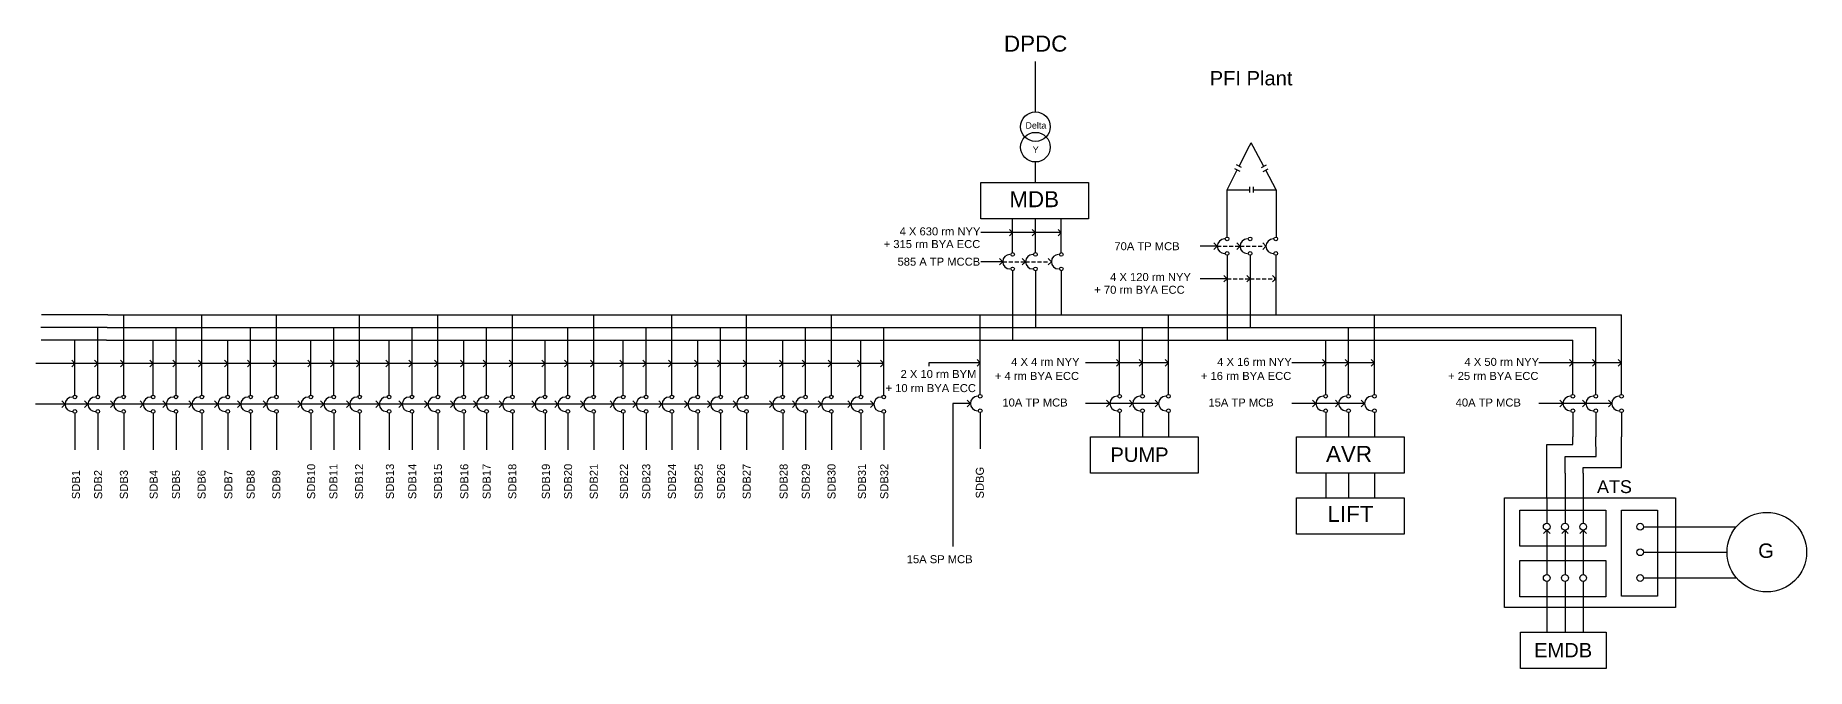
# Model space of a CAD drawing. Header units: inches. Extents: x 435 to 10591, y 298 to 1089.
# Drawn here: x 5202 to 7415, y 298 to 1089 of the extents above; entities that cross this region are included whole.
import ezdxf

# ---------------------------------------------------------------- set-up
doc = ezdxf.new("R2010")
doc.units = ezdxf.units.IN
doc.header["$LTSCALE"] = 20
doc.header["$MEASUREMENT"] = 0
doc.linetypes.add('HIDDEN', pattern=[0.375, 0.25, -0.125])
doc.layers.add('Layer1', color=7, linetype='Continuous')
doc.styles.get("Standard").update_dxf_attribs({"font": 'arial.ttf'})

msp = doc.modelspace()

# ---------------------------------------------------------------- linework, layer by layer
for p, q in [((6451.3, 993.4), (6451.3, 1056.5)), ((6451.3, 905.2), (6451.3, 930.8)), ((6690.8, 879.3), (6690.8, 896)), ((6690.8, 836.9), (6690.8, 879.3)), ((6483.6, 842.6), (6383.1, 842.6)), ((6422.8, 842.6), (6418.7, 846.6)), ((6422.8, 842.6), (6418.7, 838.5)), ((6422.8, 817.5), (6422.8, 859.9)), ((6451.3, 842.6), (6447.3, 846.6)), ((6451.3, 842.6), (6447.3, 838.5)), ((6451.3, 817.5), (6451.3, 859.9)), ((6483.6, 842.6), (6479.5, 846.6)), ((6483.6, 842.6), (6479.5, 838.5)), ((6483.6, 817.5), (6483.6, 859.9)), ((6678.4, 825.5), (6657.2, 825.5)), ((6678.4, 825.5), (6674.3, 829.6)), ((6678.4, 825.5), (6674.3, 821.5)), ((6707, 825.5), (6702.9, 829.6)), ((6707, 825.5), (6702.9, 821.5)), ((6739.2, 825.5), (6735.2, 829.6)), ((6739.2, 825.5), (6735.2, 821.5)), ((6410.4, 806.2), (6383.1, 806.2)), ((6410.4, 806.2), (6406.3, 810.3)), ((6410.4, 806.2), (6406.3, 802.1)), ((6438.9, 806.2), (6434.9, 810.3)), ((6438.9, 806.2), (6434.9, 802.1)), ((6471.2, 806.2), (6467.1, 810.3)), ((6471.2, 806.2), (6467.1, 802.1)), ((6690.8, 814.2), (6690.8, 768.6)), ((6719.4, 814.2), (6719.4, 768.6)), ((6751.6, 814.2), (6751.6, 768.6)), ((6422.8, 794.9), (6422.8, 749.3)), ((6451.3, 794.9), (6451.3, 749.3)), ((6483.6, 794.9), (6483.6, 749.3)), ((6669.6, 784.8), (6657.2, 784.8)), ((6690.8, 784.8), (6669.6, 784.8)), ((6690.8, 784.8), (6686.7, 788.9)), ((6690.8, 784.8), (6686.7, 780.8)), ((6719.4, 784.8), (6715.3, 788.9)), ((6719.4, 784.8), (6715.3, 780.8)), ((6751.6, 784.8), (6747.6, 788.9)), ((6751.6, 784.8), (6747.6, 780.8)), ((6690.8, 768.6), (6690.8, 727.4)), ((6719.4, 768.6), (6719.4, 743.2)), ((6751.6, 768.6), (6751.6, 759.2)), ((6751.6, 759.2), (6751.6, 739.9)), ((5292.3, 739.9), (6646.8, 739.9)), ((5312.2, 681.8), (5312.2, 739)), ((5409.9, 681.8), (5409.9, 739)), ((5503, 681.8), (5503, 739)), ((5607, 681.8), (5607, 739)), ((5704.7, 681.8), (5704.7, 739)), ((5797.8, 681.8), (5797.8, 739)), ((5899.4, 681.8), (5899.4, 739)), ((5997.1, 681.8), (5997.1, 739)), ((6090.2, 681.8), (6090.2, 739)), ((6196.3, 681.8), (6196.3, 739)), ((6382.3, 682.7), (6382.3, 739.9)), ((6422.8, 749.3), (6422.8, 708.1)), ((6451.3, 749.3), (6451.3, 723.9)), ((6483.6, 749.3), (6483.6, 739.9)), ((6617.4, 682.7), (6617.4, 739.9)), ((6646.8, 739.9), (6860.8, 739.9)), ((6719.4, 743.2), (6719.4, 723.9)), ((6860.8, 739.9), (7183.6, 739.9)), ((6874.8, 682.7), (6874.8, 739.9)), ((7183.6, 682.7), (7183.6, 739.9)), ((5279.9, 681.8), (5279.9, 722.9)), ((5290.9, 708.1), (6646.8, 708.1)), ((5291.6, 723.9), (6646.8, 723.9)), ((5377.6, 681.8), (5377.6, 722.9)), ((5470.8, 681.8), (5470.8, 722.9)), ((5574.7, 681.8), (5574.7, 722.9)), ((5672.4, 681.8), (5672.4, 722.9)), ((5765.5, 681.8), (5765.5, 722.9)), ((5867.1, 681.8), (5867.1, 722.9)), ((5964.8, 681.8), (5964.8, 722.9)), ((6058, 681.8), (6058, 722.9)), ((6164, 681.8), (6164, 722.9)), ((6261.8, 681.8), (6261.8, 722.9)), ((6556.5, 682.7), (6556.5, 708.1)), ((6585.1, 682.7), (6585.1, 723.9)), ((6646.8, 723.9), (6828.6, 723.9)), ((6646.8, 708.1), (6800, 708.1)), ((6690.8, 727.4), (6690.8, 708.1)), ((6800, 708.1), (7122.8, 708.1)), ((6813.9, 682.7), (6813.9, 708.1)), ((6828.6, 723.9), (7151.3, 723.9)), ((6842.5, 682.7), (6842.5, 723.9)), ((7122.8, 682.7), (7122.8, 708.1)), ((7151.3, 682.7), (7151.3, 723.9)), ((5251.3, 681.8), (5251.3, 707.2)), ((5349, 681.8), (5349, 707.2)), ((5442.2, 681.8), (5442.2, 707.2)), ((5546.1, 681.8), (5546.1, 707.2)), ((5643.8, 681.8), (5643.8, 707.2)), ((5737, 681.8), (5737, 707.2)), ((5838.6, 681.8), (5838.6, 707.2)), ((5936.3, 681.8), (5936.3, 707.2)), ((6029.4, 681.8), (6029.4, 707.2)), ((6135.5, 681.8), (6135.5, 707.2)), ((6233.2, 681.8), (6233.2, 707.2)), ((6262.2, 679), (5202.6, 679)), ((5251.3, 679), (5247.3, 683.1)), ((5251.3, 679), (5247.3, 674.9)), ((5251.3, 639.4), (5251.3, 681.8)), ((5279.9, 679), (5275.8, 683.1)), ((5279.9, 679), (5275.8, 674.9)), ((5279.9, 639.4), (5279.9, 681.8)), ((5312.2, 679), (5308.1, 683.1)), ((5312.2, 679), (5308.1, 674.9)), ((5312.2, 639.4), (5312.2, 681.8)), ((5349, 679), (5345, 683.1)), ((5349, 679), (5345, 674.9)), ((5349, 639.4), (5349, 681.8)), ((5377.6, 679), (5373.5, 683.1)), ((5377.6, 679), (5373.5, 674.9)), ((5377.6, 639.4), (5377.6, 681.8)), ((5409.9, 679), (5405.8, 683.1)), ((5409.9, 679), (5405.8, 674.9)), ((5409.9, 639.4), (5409.9, 681.8)), ((5442.2, 679), (5438.1, 683.1)), ((5442.2, 679), (5438.1, 674.9)), ((5442.2, 639.4), (5442.2, 681.8)), ((5470.8, 679), (5466.7, 683.1)), ((5470.8, 679), (5466.7, 674.9)), ((5470.8, 639.4), (5470.8, 681.8)), ((5503, 679), (5498.9, 683.1)), ((5503, 679), (5498.9, 674.9)), ((5503, 639.4), (5503, 681.8)), ((5546.1, 679), (5542.1, 683.1)), ((5546.1, 679), (5542.1, 674.9)), ((5546.1, 639.4), (5546.1, 681.8)), ((5574.7, 679), (5570.6, 683.1)), ((5574.7, 679), (5570.6, 674.9)), ((5574.7, 639.4), (5574.7, 681.8)), ((5607, 679), (5602.9, 683.1)), ((5607, 679), (5602.9, 674.9)), ((5607, 639.4), (5607, 681.8)), ((5643.8, 679), (5639.8, 683.1)), ((5643.8, 679), (5639.8, 674.9)), ((5643.8, 639.4), (5643.8, 681.8)), ((5672.4, 679), (5668.3, 683.1)), ((5672.4, 679), (5668.3, 674.9)), ((5672.4, 639.4), (5672.4, 681.8)), ((5704.7, 679), (5700.6, 683.1)), ((5704.7, 679), (5700.6, 674.9)), ((5704.7, 639.4), (5704.7, 681.8)), ((5737, 679), (5732.9, 683.1)), ((5737, 679), (5732.9, 674.9)), ((5737, 639.4), (5737, 681.8)), ((5765.5, 679), (5761.5, 683.1)), ((5765.5, 679), (5761.5, 674.9)), ((5765.5, 639.4), (5765.5, 681.8)), ((5797.8, 679), (5793.7, 683.1)), ((5797.8, 679), (5793.7, 674.9)), ((5797.8, 639.4), (5797.8, 681.8)), ((5838.6, 679), (5834.5, 683.1)), ((5838.6, 679), (5834.5, 674.9)), ((5838.6, 639.4), (5838.6, 681.8)), ((5867.1, 679), (5863.1, 683.1)), ((5867.1, 679), (5863.1, 674.9)), ((5867.1, 639.4), (5867.1, 681.8)), ((5899.4, 679), (5895.3, 683.1)), ((5899.4, 679), (5895.3, 674.9)), ((5899.4, 639.4), (5899.4, 681.8)), ((5936.3, 679), (5932.2, 683.1)), ((5936.3, 679), (5932.2, 674.9)), ((5936.3, 639.4), (5936.3, 681.8)), ((5964.8, 679), (5960.8, 683.1)), ((5964.8, 679), (5960.8, 674.9)), ((5964.8, 639.4), (5964.8, 681.8)), ((5997.1, 679), (5993, 683.1)), ((5997.1, 679), (5993, 674.9)), ((5997.1, 639.4), (5997.1, 681.8)), ((6029.4, 679), (6025.3, 683.1)), ((6029.4, 679), (6025.3, 674.9)), ((6029.4, 639.4), (6029.4, 681.8)), ((6058, 679), (6053.9, 683.1)), ((6058, 679), (6053.9, 674.9)), ((6058, 639.4), (6058, 681.8)), ((6090.2, 679), (6086.2, 683.1)), ((6090.2, 679), (6086.2, 674.9)), ((6090.2, 639.4), (6090.2, 681.8)), ((6135.5, 679), (6131.4, 683.1)), ((6135.5, 679), (6131.4, 674.9)), ((6135.5, 639.4), (6135.5, 681.8)), ((6164, 679), (6160, 683.1)), ((6164, 679), (6160, 674.9)), ((6164, 639.4), (6164, 681.8)), ((6196.3, 679), (6192.2, 683.1)), ((6196.3, 679), (6192.2, 674.9)), ((6196.3, 639.4), (6196.3, 681.8)), ((6233.2, 679), (6229.1, 683.1)), ((6233.2, 679), (6229.1, 674.9)), ((6233.2, 639.4), (6233.2, 681.8)), ((6261.8, 679), (6257.7, 683.1)), ((6261.8, 679), (6257.7, 674.9)), ((6261.8, 639.4), (6261.8, 681.8)), ((6382.3, 679.9), (6351.1, 679.9)), ((6382.3, 679.9), (6378.3, 684)), ((6382.3, 679.9), (6378.3, 675.8)), ((6382.3, 640.3), (6382.3, 682.7)), ((6617.4, 679.9), (6514, 679.9)), ((6556.5, 679.9), (6552.5, 684)), ((6556.5, 679.9), (6552.5, 675.8)), ((6556.5, 640.3), (6556.5, 682.7)), ((6585.1, 679.9), (6581, 684)), ((6585.1, 679.9), (6581, 675.8)), ((6585.1, 640.3), (6585.1, 682.7)), ((6617.4, 679.9), (6613.3, 684)), ((6617.4, 679.9), (6613.3, 675.8)), ((6617.4, 640.3), (6617.4, 682.7)), ((6874.8, 679.9), (6771.4, 679.9)), ((6813.9, 679.9), (6809.9, 684)), ((6813.9, 679.9), (6809.9, 675.8)), ((6813.9, 640.3), (6813.9, 682.7)), ((6842.5, 679.9), (6838.4, 684)), ((6842.5, 679.9), (6838.4, 675.8)), ((6842.5, 640.3), (6842.5, 682.7)), ((6874.8, 679.9), (6870.7, 684)), ((6874.8, 679.9), (6870.7, 675.8)), ((6874.8, 640.3), (6874.8, 682.7)), ((7183.6, 679.9), (7080.3, 679.9)), ((7122.8, 679.9), (7118.7, 684)), ((7122.8, 679.9), (7118.7, 675.8)), ((7122.8, 640.3), (7122.8, 682.7)), ((7151.3, 679.9), (7147.3, 684)), ((7151.3, 679.9), (7147.3, 675.8)), ((7151.3, 640.3), (7151.3, 682.7)), ((7183.6, 679.9), (7179.5, 684)), ((7183.6, 679.9), (7179.5, 675.8)), ((7183.6, 640.3), (7183.6, 682.7)), ((6249.9, 628), (5201.9, 628)), ((5239, 628), (5234.9, 632.1)), ((5239, 628), (5234.9, 624)), ((5267.5, 628), (5263.4, 632.1)), ((5267.5, 628), (5263.4, 624)), ((5299.8, 628), (5295.7, 632.1)), ((5299.8, 628), (5295.7, 624)), ((5336.7, 628), (5332.6, 632.1)), ((5336.7, 628), (5332.6, 624)), ((5365.2, 628), (5361.2, 632.1)), ((5365.2, 628), (5361.2, 624)), ((5397.5, 628), (5393.4, 632.1)), ((5397.5, 628), (5393.4, 624)), ((5429.8, 628), (5425.7, 632.1)), ((5429.8, 628), (5425.7, 624)), ((5458.4, 628), (5454.3, 632.1)), ((5458.4, 628), (5454.3, 624)), ((5490.6, 628), (5486.6, 632.1)), ((5490.6, 628), (5486.6, 624)), ((5533.8, 628), (5529.7, 632.1)), ((5533.8, 628), (5529.7, 624)), ((5562.3, 628), (5558.2, 632.1)), ((5562.3, 628), (5558.2, 624)), ((5594.6, 628), (5590.5, 632.1)), ((5594.6, 628), (5590.5, 624)), ((5631.5, 628), (5627.4, 632.1)), ((5631.5, 628), (5627.4, 624)), ((5660, 628), (5656, 632.1)), ((5660, 628), (5656, 624)), ((5692.3, 628), (5688.2, 632.1)), ((5692.3, 628), (5688.2, 624)), ((5724.6, 628), (5720.5, 632.1)), ((5724.6, 628), (5720.5, 624)), ((5753.2, 628), (5749.1, 632.1)), ((5753.2, 628), (5749.1, 624)), ((5785.4, 628), (5781.4, 632.1)), ((5785.4, 628), (5781.4, 624)), ((5826.2, 628), (5822.1, 632.1)), ((5826.2, 628), (5822.1, 624)), ((5854.7, 628), (5850.7, 632.1)), ((5854.7, 628), (5850.7, 624)), ((5887, 628), (5882.9, 632.1)), ((5887, 628), (5882.9, 624)), ((5923.9, 628), (5919.8, 632.1)), ((5923.9, 628), (5919.8, 624)), ((5952.4, 628), (5948.4, 632.1)), ((5952.4, 628), (5948.4, 624)), ((5984.7, 628), (5980.6, 632.1)), ((5984.7, 628), (5980.6, 624)), ((6017, 628), (6013, 632.1)), ((6017, 628), (6013, 624)), ((6045.6, 628), (6041.5, 632.1)), ((6045.6, 628), (6041.5, 624)), ((6077.8, 628), (6073.8, 632.1)), ((6077.8, 628), (6073.8, 624)), ((6123.1, 628), (6119, 632.1)), ((6123.1, 628), (6119, 624)), ((6151.7, 628), (6147.6, 632.1)), ((6151.7, 628), (6147.6, 624)), ((6183.9, 628), (6179.9, 632.1)), ((6183.9, 628), (6179.9, 624)), ((6220.8, 628), (6216.7, 632.1)), ((6220.8, 628), (6216.7, 624)), ((6249.4, 628), (6245.3, 632.1)), ((6249.4, 628), (6245.3, 624)), ((6370, 629), (6365.9, 633)), ((6370, 629), (6365.9, 624.9)), ((6605, 629), (6514, 629)), ((6544.2, 629), (6540.1, 633)), ((6544.2, 629), (6540.1, 624.9)), ((6572.7, 629), (6568.7, 633)), ((6572.7, 629), (6568.7, 624.9)), ((6605, 629), (6600.9, 633)), ((6605, 629), (6600.9, 624.9)), ((6862.4, 629), (6771.4, 629)), ((6801.5, 629), (6797.5, 633)), ((6801.5, 629), (6797.5, 624.9)), ((6830.1, 629), (6826, 633)), ((6830.1, 629), (6826, 624.9)), ((6862.4, 629), (6858.3, 633)), ((6862.4, 629), (6858.3, 624.9)), ((7171.2, 629), (7080.3, 629)), ((7110.4, 629), (7106.3, 633)), ((7110.4, 629), (7106.3, 624.9)), ((7139, 629), (7134.9, 633)), ((7139, 629), (7134.9, 624.9)), ((7171.2, 629), (7167.2, 633)), ((7171.2, 629), (7167.2, 624.9)), ((5251.3, 616.7), (5251.3, 571.2)), ((5279.9, 616.7), (5279.9, 571.2)), ((5312.2, 616.7), (5312.2, 571.2)), ((5349, 616.7), (5349, 571.2)), ((5377.6, 616.7), (5377.6, 571.2)), ((5409.9, 616.7), (5409.9, 571.2)), ((5442.2, 616.7), (5442.2, 571.2)), ((5470.8, 616.7), (5470.8, 571.2)), ((5503, 616.7), (5503, 571.2)), ((5546.1, 616.7), (5546.1, 571.2)), ((5574.7, 616.7), (5574.7, 571.2)), ((5607, 616.7), (5607, 571.2)), ((5643.8, 616.7), (5643.8, 571.2)), ((5672.4, 616.7), (5672.4, 571.2)), ((5704.7, 616.7), (5704.7, 571.2)), ((5737, 616.7), (5737, 571.2)), ((5765.5, 616.7), (5765.5, 571.2)), ((5797.8, 616.7), (5797.8, 571.2)), ((5838.6, 616.7), (5838.6, 571.2)), ((5867.1, 616.7), (5867.1, 571.2)), ((5899.4, 616.7), (5899.4, 571.2)), ((5936.3, 616.7), (5936.3, 571.2)), ((5964.8, 616.7), (5964.8, 571.2)), ((5997.1, 616.7), (5997.1, 571.2)), ((6029.4, 616.7), (6029.4, 571.2)), ((6058, 616.7), (6058, 571.2)), ((6090.2, 616.7), (6090.2, 571.2)), ((6135.5, 616.7), (6135.5, 571.2)), ((6164, 616.7), (6164, 571.2)), ((6196.3, 616.7), (6196.3, 571.2)), ((6233.2, 616.7), (6233.2, 571.2)), ((6261.8, 616.7), (6261.8, 571.2)), ((6382.3, 617.7), (6382.3, 572.1)), ((6556.5, 617.7), (6556.5, 587.3)), ((6585.1, 617.7), (6585.1, 587.3)), ((6617.4, 617.7), (6617.4, 587.3)), ((6813.9, 617.7), (6813.9, 587.3)), ((6842.5, 617.7), (6842.5, 587.3)), ((6874.8, 617.7), (6874.8, 587.3)), ((7122.8, 617.7), (7122.8, 587.3)), ((7151.3, 617.7), (7151.3, 587.3)), ((7183.6, 617.7), (7183.6, 587.3)), ((6813.9, 542), (6813.9, 511)), ((6842.5, 542), (6842.5, 511)), ((6874.8, 542), (6874.8, 511)), ((7112.9, 542), (7112.9, 511)), ((7135.6, 542), (7135.6, 511)), ((7090.1, 511), (7090.1, 479.2)), ((7112.9, 511), (7112.9, 479.2)), ((7135.6, 511), (7135.6, 479.2)), ((7090.1, 470.8), (7086, 466.7)), ((7090.1, 470.8), (7090.1, 415.1)), ((7090.1, 470.8), (7094.2, 466.7)), ((7112.9, 470.8), (7108.8, 466.7)), ((7112.9, 470.8), (7112.9, 415.1)), ((7112.9, 470.8), (7116.9, 466.7)), ((7135.6, 470.8), (7131.5, 466.7)), ((7135.6, 470.8), (7135.6, 415.1)), ((7135.6, 470.8), (7139.7, 466.7)), ((7211, 475), (7257, 475)), ((7257, 475), (7326.9, 475)), ((7211, 443.1), (7238.9, 443.1)), ((7238.9, 443.1), (7315.3, 443.1)), ((7090.1, 406.7), (7090.1, 343)), ((7112.9, 406.7), (7112.9, 343)), ((7135.6, 406.7), (7135.6, 343)), ((7211, 410.9), (7272.7, 410.9)), ((7272.7, 410.9), (7327.2, 410.9))]:
    msp.add_line(p, q)
at = {"linetype": 'HIDDEN'}
for p, q in [((6678.4, 825.5), (6707, 825.5)), ((6707, 825.5), (6735.5, 825.5)), ((6410.4, 806.2), (6438.9, 806.2)), ((6438.9, 806.2), (6467.5, 806.2)), ((6690.8, 784.8), (6719.4, 784.8)), ((6719.4, 784.8), (6751.6, 784.8))]:
    msp.add_line(p, q, dxfattribs=at)
for points in [[(6383.1, 905.2), (6517.6, 905.2), (6517.6, 859.9), (6383.1, 859.9)], [(6520.1, 587.3), (6654.6, 587.3), (6654.6, 542), (6520.1, 542)], [(6777.4, 587.3), (6911.9, 587.3), (6911.9, 542), (6777.4, 542)], [(6777.4, 511), (6911.9, 511), (6911.9, 465.7), (6777.4, 465.7)], [(7037.3, 511), (7250.9, 511), (7250.9, 374), (7037.3, 374)], [(7056.5, 495.7), (7164, 495.7), (7164, 450.6), (7056.5, 450.6)], [(7228.5, 495.7), (7228.5, 388.2), (7183.4, 388.2), (7183.4, 495.7)], [(7056.5, 432.6), (7164, 432.6), (7164, 387.5), (7056.5, 387.5)], [(7057.2, 343), (7164.2, 343), (7164.2, 297.7), (7057.2, 297.7)]]:
    msp.add_lwpolyline(points, close=True)
for centre, radius in [((6690.8, 834.6), 2.28), ((6690.8, 816.5), 2.28), ((6719.4, 834.6), 2.28), ((6719.4, 816.5), 2.28), ((6751.6, 834.6), 2.28), ((6751.6, 816.5), 2.28), ((6422.8, 815.3), 2.28), ((6422.8, 797.2), 2.28), ((6451.3, 815.3), 2.28), ((6451.3, 797.2), 2.28), ((6483.6, 815.3), 2.28), ((6483.6, 797.2), 2.28), ((5251.3, 637.1), 2.28), ((5251.3, 619), 2.28), ((5279.9, 637.1), 2.28), ((5279.9, 619), 2.28), ((5312.2, 637.1), 2.28), ((5312.2, 619), 2.28), ((5349, 637.1), 2.28), ((5349, 619), 2.28), ((5377.6, 637.1), 2.28), ((5377.6, 619), 2.28), ((5409.9, 637.1), 2.28), ((5409.9, 619), 2.28), ((5442.2, 637.1), 2.28), ((5442.2, 619), 2.28), ((5470.8, 637.1), 2.28), ((5470.8, 619), 2.28), ((5503, 637.1), 2.28), ((5503, 619), 2.28), ((5546.1, 637.1), 2.28), ((5546.1, 619), 2.28), ((5574.7, 637.1), 2.28), ((5574.7, 619), 2.28), ((5607, 637.1), 2.28), ((5607, 619), 2.28), ((5643.8, 637.1), 2.28), ((5643.8, 619), 2.28), ((5672.4, 637.1), 2.28), ((5672.4, 619), 2.28), ((5704.7, 637.1), 2.28), ((5704.7, 619), 2.28), ((5737, 637.1), 2.28), ((5737, 619), 2.28), ((5765.5, 637.1), 2.28), ((5765.5, 619), 2.28), ((5797.8, 637.1), 2.28), ((5797.8, 619), 2.28), ((5838.6, 637.1), 2.28), ((5838.6, 619), 2.28), ((5867.1, 637.1), 2.28), ((5867.1, 619), 2.28), ((5899.4, 637.1), 2.28), ((5899.4, 619), 2.28), ((5936.3, 637.1), 2.28), ((5936.3, 619), 2.28), ((5964.8, 637.1), 2.28), ((5964.8, 619), 2.28), ((5997.1, 637.1), 2.28), ((5997.1, 619), 2.28), ((6029.4, 637.1), 2.28), ((6029.4, 619), 2.28), ((6058, 637.1), 2.28), ((6058, 619), 2.28), ((6090.2, 637.1), 2.28), ((6090.2, 619), 2.28), ((6135.5, 637.1), 2.28), ((6135.5, 619), 2.28), ((6164, 637.1), 2.28), ((6164, 619), 2.28), ((6196.3, 637.1), 2.28), ((6196.3, 619), 2.28), ((6233.2, 637.1), 2.28), ((6233.2, 619), 2.28), ((6261.8, 637.1), 2.28), ((6261.8, 619), 2.28), ((6382.3, 638), 2.28), ((6382.3, 619.9), 2.28), ((6556.5, 638), 2.28), ((6556.5, 619.9), 2.28), ((6585.1, 638), 2.28), ((6585.1, 619.9), 2.28), ((6617.4, 638), 2.28), ((6617.4, 619.9), 2.28), ((6813.9, 638), 2.28), ((6813.9, 619.9), 2.28), ((6842.5, 638), 2.28), ((6842.5, 619.9), 2.28), ((6874.8, 638), 2.28), ((6874.8, 619.9), 2.28), ((7122.8, 638), 2.28), ((7122.8, 619.9), 2.28), ((7151.3, 638), 2.28), ((7151.3, 619.9), 2.28), ((7183.6, 638), 2.28), ((7183.6, 619.9), 2.28), ((7365, 443.1), 49.7), ((7090.1, 475), 4.23), ((7112.9, 475), 4.23), ((7135.6, 475), 4.23), ((7206.8, 475), 4.23), ((7206.8, 443.1), 4.23), ((7090.1, 410.9), 4.23), ((7112.9, 410.9), 4.23), ((7135.6, 410.9), 4.23), ((7206.8, 410.9), 4.23)]:
    msp.add_circle(centre, radius)
for centre in [(6687.5, 825.5), (6716, 825.5), (6748.3, 825.5), (6419.4, 806.2), (6448, 806.2), (6480.2, 806.2), (5248, 628), (5276.6, 628), (5308.8, 628), (5345.7, 628), (5374.3, 628), (5406.5, 628), (5438.8, 628), (5467.4, 628), (5499.7, 628), (5542.8, 628), (5571.4, 628), (5603.6, 628), (5640.5, 628), (5669.1, 628), (5701.3, 628), (5733.6, 628), (5762.2, 628), (5794.5, 628), (5835.2, 628), (5863.8, 628), (5896, 628), (5932.9, 628), (5961.5, 628), (5993.8, 628), (6026.1, 628), (6054.6, 628), (6086.9, 628), (6132.1, 628), (6160.7, 628), (6193, 628), (6229.8, 628), (6258.4, 628), (6379, 629), (6553.2, 629), (6581.8, 629), (6614, 629), (6810.6, 629), (6839.1, 629), (6871.4, 629), (7119.4, 629), (7148, 629), (7180.3, 629)]:
    msp.add_arc(centre, 9.04, 90, 270)
at = {"layer": 'Layer1'}
for p, q in [((6718.7, 950.8), (6720.8, 954.8)), ((6723.3, 950.2), (6720.8, 954.8)), ((6705.8, 925.5), (6718.7, 950.8)), ((6736.6, 925.2), (6723.3, 950.2)), ((6690.8, 896), (6703.4, 920.8)), ((6700.1, 922.5), (6706.5, 919.3)), ((6708.9, 924), (6702.5, 927.2)), ((6739.6, 926.8), (6733.3, 923.5)), ((6735.8, 918.8), (6742.1, 922.2)), ((6752.2, 896), (6739.1, 920.6)), ((6690.8, 896), (6718.6, 896)), ((6718.6, 899.7), (6718.6, 892.6)), ((6723.9, 892.6), (6723.9, 899.7)), ((6723.9, 896), (6752.2, 896)), ((6752.2, 896), (6752.2, 836.8)), ((5292.3, 739.9), (5209.5, 739.9)), ((5291.6, 723.9), (5208.8, 723.9)), ((5290.9, 708.1), (5209, 708.1)), ((6351.1, 679.9), (6318.1, 679.9)), ((6318.1, 679.9), (6318.1, 675.7)), ((6370, 629), (6348.1, 629)), ((6348.1, 629), (6348.1, 450.4)), ((7090.1, 511), (7090.1, 577.9)), ((7090.1, 577.9), (7122.7, 577.9)), ((7122.7, 577.9), (7122.8, 587.3)), ((7151.7, 562.7), (7151.3, 587.3)), ((7183.6, 549), (7183.6, 587.3)), ((7112.9, 542), (7112.9, 562.7)), ((7112.9, 562.7), (7151.7, 562.7)), ((7135.6, 542), (7135.6, 549)), ((7135.6, 549), (7183.6, 549))]:
    msp.add_line(p, q, dxfattribs=at)
for centre in [(6451.3, 974.9), (6451.3, 949.3)]:
    msp.add_circle(centre, 18.5, dxfattribs=at)

# ---------------------------------------------------------------- texts
for s, height, p in [('DPDC', 20, (6412, 1068.7)), ('PFI Plant', 18, (6669, 1026.5)), ('Delta', 8, (6438.8, 972.5)), ('Y', 8, (6447.9, 942.2)), ('MDB', 20, (6418.7, 874.3)), ('4 X 630 rm NYY', 10, (6281.6, 839.1)), ('+ 315 rm BYA ECC', 10, (6261.7, 823.2)), ('70A TP MCB', 10, (6549.9, 820.5)), ('585 A TP MCCB', 10, (6279, 801.2)), ('+ 70 rm BYA ECC', 10, (6524.8, 766.1)), ('4 X 120 rm NYY', 10, (6544.6, 782)), ('4 X 16 rm NYY', 10, (6678.4, 676)), ('4 X 50 rm NYY', 10, (6987.3, 676)), ('2 X 10 rm BYM', 10, (6282.8, 660.8)), ('+ 4 rm BYA ECC', 10, (6400.6, 658.4)), ('4 X 4 rm NYY', 10, (6421, 676)), ('+ 16 rm BYA ECC', 10, (6658, 658.4)), ('+ 25 rm BYA ECC', 10, (6966.8, 658.4)), ('+ 10 rm BYA ECC', 10, (6264, 643.2)), ('10A TP MCB', 10, (6410, 625.2)), ('15A TP MCB', 10, (6667.4, 625.2)), ('40A TP MCB', 10, (6976.3, 625.2)), ('AVR', 20, (6814.3, 556)), ('PUMP', 18, (6545, 556)), ('LIFT', 20, (6816.1, 481)), ('G', 18, (7354.2, 436)), ('15A SP MCB', 10, (6290.5, 429.4)), ('EMDB', 18, (7074.2, 311.7))]:
    msp.add_text(s, height=height).set_placement(p)
for s, p in [('SDB14', (5677.7, 509.4)), ('SDB24', (6002.1, 509.4)), ('SDB1', (5257.5, 509.4)), ('SDB2', (5285.3, 509.4)), ('SDB3', (5317.4, 509.4)), ('SDB4', (5354.6, 509.4)), ('SDB5', (5382.5, 509.4)), ('SDB6', (5414.5, 509.4)), ('SDB7', (5447.9, 509.4)), ('SDB8', (5475.8, 509.4)), ('SDB9', (5507.9, 509.4)), ('SDB10', (5551.4, 509.4)), ('SDB11', (5579.2, 509.4)), ('SDB12', (5611.3, 509.4)), ('SDB13', (5649.8, 509.4)), ('SDB15', (5709.8, 509.4)), ('SDB16', (5742.7, 509.4)), ('SDB17', (5770.6, 509.4)), ('SDB18', (5802.7, 509.4)), ('SDB19', (5844.6, 509.4)), ('SDB20', (5872.4, 509.4)), ('SDB21', (5904.5, 509.4)), ('SDB22', (5942.1, 509.4)), ('SDB23', (5970, 509.4)), ('SDB25', (6035.6, 509.4)), ('SDB26', (6063.4, 509.4)), ('SDB27', (6095.5, 509.4)), ('SDB28', (6141.6, 509.4)), ('SDB29', (6169.4, 509.4)), ('SDB30', (6201.5, 509.4)), ('SDB31', (6239.5, 509.4)), ('SDB32', (6267.4, 509.4)), ('SDBG', (6386.8, 510.3))]:
    msp.add_text(s, height=10, rotation=90).set_placement(p)
msp.add_text('ATS', height=16.05, dxfattribs=at).set_placement((7152.9, 517))

doc.saveas('drawing.dxf')
